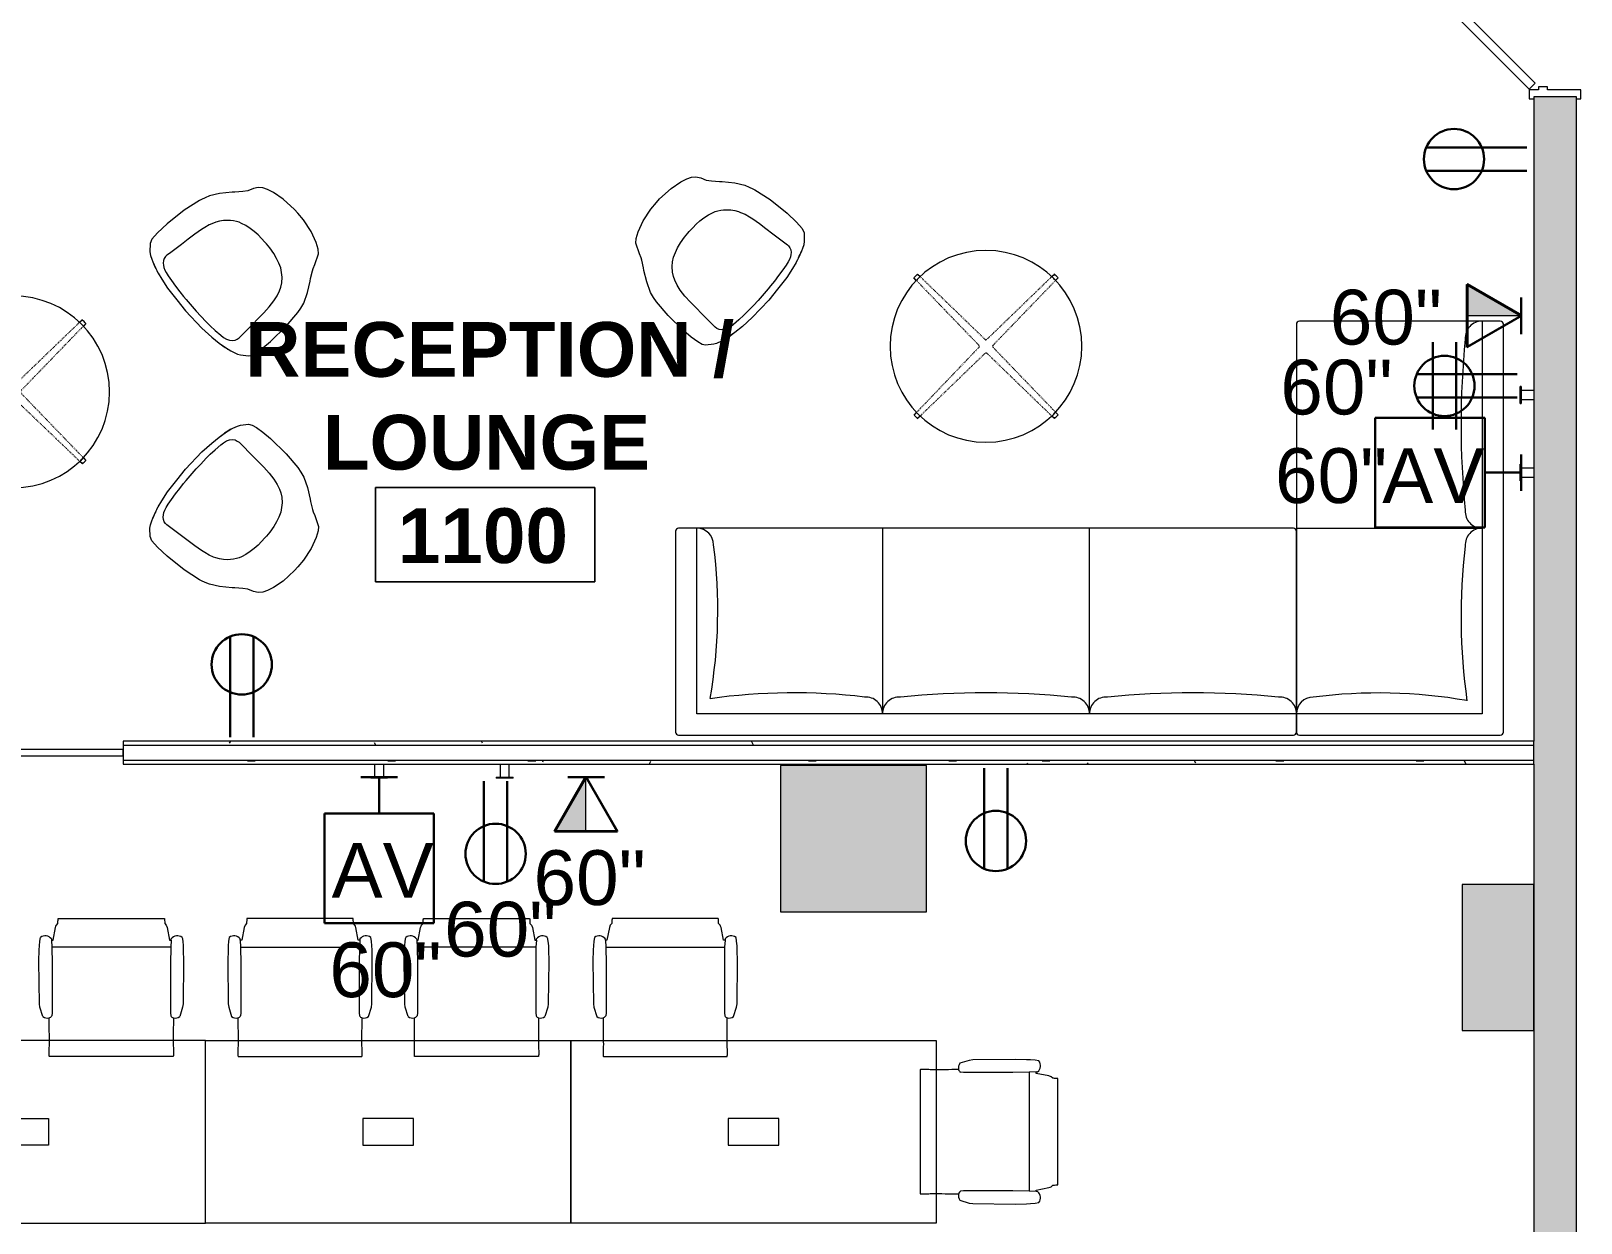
# Model space of a CAD drawing. Header units: inches. Extents: x 6664 to 8129, y 209 to 1287.
# Drawn here: x 7874.9 to 8129.5, y 676.7 to 872.5 of the extents above; entities that cross this region are included whole.
import ezdxf

# ---------------------------------------------------------------- set-up
doc = ezdxf.new("R2010")
doc.units = ezdxf.units.IN
doc.header["$MEASUREMENT"] = 0
doc.linetypes.add('Dash', pattern=[0.25, 0.125, -0.125])
for name, color, linetype, lineweight in [('A-ANNO-NOTE', 131, 'Continuous', 30), ('A-AREA-IDEN', 2, 'Continuous', 9), ('A-COLS', 52, 'Continuous', 13), ('A-DOOR', 31, 'Continuous', 13), ('A-GLAZ-CURT', 52, 'Continuous', 9), ('A-WALL', 113, 'Continuous', 13), ('A-WALL-PATT', 111, 'Continuous', 13), ('E-ELEC-FIXT', 91, 'Continuous', 9), ('I-FURN', 30, 'Continuous', 9), ('I-FURN-HDLN', 30, 'Dash', 9), ('I-FURN-PNLS', 30, 'Continuous', 9), ('I-WALL', 2, 'Continuous', 9), ('S-COLS', 52, 'Continuous', 13)]:
    doc.layers.add(name, color=color, linetype=linetype, lineweight=lineweight)
doc.styles.add('Swis721 Lt BT', font='swissl.ttf', dxfattribs={"height": 9})
doc.styles.add('Swis721 Lt BT_B', font='', dxfattribs={"height": 9})
doc.styles.get('Swis721 Lt BT_B').set_extended_font_data('Swis721 Lt BT', bold=True)
pattern_1 = [(0, (0, 0), (30.72, 7.68), [1.267, -21.773, 1.267, -21.773, -122.88]), (0, (0, 0), (30.72, 7.68), [-46.08, 1.267, -44.813, 1.267, -21.773, -53.76]), (0, (0, 0), (30.72, 7.68), [-115.2, 1.267, -14.093, 1.267, -37.133]), (120, (11.52, 3.84), (-22.011075, 22.7643004), [1.267, -21.773, 1.267, -21.773, -122.88]), (120, (11.52, 3.84), (-22.011075, 22.7643004), [-46.08, 1.267, -44.813, 1.267, -21.773, -53.76]), (120, (11.52, 3.84), (-22.011075, 22.7643004), [-115.2, 1.267, -14.093, 1.267, -37.133]), (240, (15.36, 19.2), (-8.708925, -30.4443004), [1.267, -21.773, 1.267, -21.773, -122.88]), (240, (15.36, 19.2), (-8.708925, -30.4443004), [-46.08, 1.267, -44.813, 1.267, -21.773, -53.76]), (240, (15.36, 19.2), (-8.708925, -30.4443004), [-115.2, 1.267, -14.093, 1.267, -37.133])]

# ---------------------------------------------------------------- blocks, each defined once
blk = doc.blocks.new('Door - Single - Solid Door - white paint-8376565-11th FLOOR POWER _ SIGNAL')
at = {"layer": 'A-DOOR'}
for p, q in [((-14.01, 4.34), (11.45, 29.79)), ((12.42, 28.82), (-13.03, 3.37)), ((11.45, 29.79), (12.42, 28.82)), ((-13.03, 3.37), (-14.01, 4.34))]:
    blk.add_line(p, q, dxfattribs=at)
at = {"layer": 'A-DOOR', "lineweight": 9}
for p, q in [((-15.63, 4.34), (-15.63, 3.59)), ((-14.13, 4.34), (-15.63, 4.34)), ((-14.13, 2.84), (-14.13, 4.34)), ((-13.63, 2.84), (-14.13, 2.84)), ((-13.63, 1.34), (-13.63, 2.84)), ((22.12, 2.84), (21.62, 2.84)), ((21.62, 2.84), (21.62, 1.34)), ((23.62, 4.34), (22.12, 4.34)), ((22.12, 4.34), (22.12, 2.84)), ((23.62, 3.59), (23.62, 4.34)), ((-14.13, -4.16), (-14.13, 1.34)), ((-14.13, 1.34), (-13.63, 1.34)), ((21.62, 1.34), (22.12, 1.34)), ((22.12, 1.34), (22.12, -4.16)), ((-15.63, -3.41), (-15.63, -4.16)), ((-15.63, -4.16), (-14.13, -4.16)), ((22.12, -4.16), (23.62, -4.16)), ((23.62, -4.16), (23.62, -3.41))]:
    blk.add_line(p, q, dxfattribs=at)
blk.add_arc((-14.01, 4.34), 36, 359.5, 45, dxfattribs=at)
blk = doc.blocks.new('Table-Coffee-Teknion-BBCTC_Cosmos_Round-R1 - 17 3_4_ High-8487825-11th FLOOR POWER _ SIGNAL')
at = {"layer": 'I-FURN'}
for p, q in [((-11.44, 10.83), (-11.85, 11.25)), ((-11.24, 11.86), (-10.81, 11.45)), ((10.82, 11.45), (11.24, 11.86)), ((11.81, 11.29), (11.41, 10.86)), ((-11.85, -11.25), (-11.44, -10.83)), ((-10.81, -11.45), (-11.24, -11.86)), ((11.24, -11.86), (10.81, -11.45)), ((11.44, -10.83), (11.85, -11.25))]:
    blk.add_line(p, q, dxfattribs=at)
for radius, start, end in [(15.75, 0, 180), (16.34, 133.4596, 136.4655), (15.75, 133.365, 136.5603), (15.75, 43.6027, 46.6406), (16.34, 43.6973, 46.5465), (15.75, 180, 360), (16.34, 223.5345, 226.5465), (15.75, 223.4397, 226.641), (15.75, 313.365, 316.5603), (16.34, 313.4596, 316.4655)]:
    blk.add_arc((0, 0), radius, start, end, dxfattribs=at)
at = {"layer": 'I-FURN-HDLN'}
for p, q in [((-11.85, 11.25), (-1.13, 0.13)), ((-0.14, 1.13), (-11.24, 11.86)), ((11.24, 11.86), (0.14, 1.14)), ((1.14, 0.14), (11.81, 11.29)), ((-1.13, -0.14), (-11.85, -11.25)), ((-11.24, -11.86), (-0.14, -1.13)), ((0.14, -1.13), (11.24, -11.86)), ((11.85, -11.25), (1.13, -0.14))]:
    blk.add_line(p, q, dxfattribs=at)
for centre, start, end in [((-1.29, 0), 318.5957, 40.7021), ((0, 1.29), 228.5804, 312.4265), ((1.29, 0), 136.2373, 221.3524), ((0, -1.29), 48.5957, 131.4043)]:
    blk.add_arc(centre, 0.206, start, end, dxfattribs=at)
blk = doc.blocks.new('HermanMiller_Collection_SaibaSideChair - Conference Chair-8487768-11th FLOOR POWER _ SIGNAL')
at = {"layer": 'I-FURN'}
for p, q in [((-0.58, 12.69), (3.02, 12.86)), ((3.02, 12.86), (5.15, 12.78)), ((5.15, 12.78), (6.54, 12.62)), ((-8.44, 9.7), (-6.72, 10.92)), ((-6.72, 10.92), (-5.26, 11.72)), ((-5.26, 11.72), (-4.53, 11.95)), ((-5.26, 11.72), (-4.53, 11.95)), ((-5.26, 11.72), (-4.53, 11.95)), ((-4.53, 11.95), (-3.9, 12.15)), ((-4.53, 11.95), (-3.9, 12.15)), ((-4.53, 11.95), (-3.9, 12.15)), ((-3.9, 12.15), (-3.52, 12.26)), ((-3.9, 12.15), (-3.52, 12.26)), ((-3.9, 12.15), (-3.52, 12.26)), ((-3.52, 12.26), (-0.58, 12.69)), ((-3.52, 12.26), (-0.58, 12.69)), ((-3.52, 12.26), (-0.58, 12.69)), ((6.54, 12.62), (7.24, 12.25)), ((7.24, 12.25), (8.17, 11.26)), ((8.17, 11.26), (8.47, 10.77)), ((8.47, 10.77), (8.73, 10.17)), ((-12.18, 7.44), (-11.47, 7.87)), ((-11.47, 7.87), (-10.56, 8.18)), ((-10.56, 8.18), (-9.84, 8.66)), ((-9.84, 8.66), (-8.78, 9.45)), ((-8.78, 9.45), (-8.44, 9.7)), ((-3.73, 7.51), (-3.19, 7.79)), ((-3.19, 7.79), (-2.82, 7.92)), ((-2.82, 7.92), (-2.05, 8.17)), ((-2.05, 8.17), (-1.23, 8.33)), ((-1.23, 8.33), (-0.63, 8.42)), ((-0.63, 8.42), (0.72, 8.58)), ((0.72, 8.58), (2.05, 8.68)), ((2.05, 8.68), (3.47, 8.78)), ((3.47, 8.78), (5.92, 8.96)), ((5.92, 8.96), (6.45, 9)), ((6.45, 9), (6.73, 8.98)), ((6.73, 8.98), (7.09, 8.9)), ((7.09, 8.9), (7.43, 8.73)), ((7.43, 8.73), (7.76, 8.46)), ((7.76, 8.46), (7.96, 8.15)), ((7.96, 8.15), (8.14, 7.83)), ((8.14, 7.83), (8.3, 7.41)), ((8.73, 10.17), (8.9, 9.74)), ((8.9, 9.74), (9.25, 8.58)), ((9.25, 8.58), (9.46, 7.72)), ((9.36, 8.15), (9.46, 7.72)), ((9.36, 8.15), (9.46, 7.72)), ((9.46, 7.72), (9.66, 6.6)), ((9.46, 7.72), (9.66, 6.6)), ((9.46, 7.72), (9.66, 6.6)), ((-13.99, 3.35), (-13.52, 5.18)), ((-13.52, 5.18), (-13.1, 6.23)), ((-13.1, 6.23), (-12.69, 6.93)), ((-12.69, 6.93), (-12.18, 7.44)), ((-6.24, 4.84), (-6.06, 5.24)), ((-6.06, 5.24), (-5.8, 5.65)), ((-5.8, 5.65), (-5.51, 6.04)), ((-5.51, 6.04), (-5.2, 6.4)), ((-5.2, 6.4), (-4.81, 6.76)), ((-4.81, 6.76), (-4.3, 7.17)), ((-4.3, 7.17), (-3.73, 7.51)), ((8.3, 7.41), (8.4, 6.96)), ((8.4, 6.96), (8.51, 6.33)), ((8.51, 6.33), (8.62, 5.37)), ((8.62, 5.37), (8.73, 4.23)), ((9.66, 6.6), (9.69, 6.39)), ((9.66, 6.6), (9.92, 4.88)), ((9.66, 6.6), (9.92, 4.88)), ((-14.29, 0.8), (-13.99, 3.35)), ((-14.29, 0.8), (-13.99, 3.35)), ((-6.91, 2.45), (-6.76, 3.28)), ((-6.76, 3.28), (-6.53, 4.11)), ((-6.53, 4.11), (-6.24, 4.84)), ((8.73, 4.23), (8.8, 3.11)), ((8.8, 3.11), (8.85, 2.1)), ((9.92, 4.88), (10.04, 2.44)), ((-14.28, 0), (-14.29, 0.8)), ((-14.28, 0), (-14.29, 0.8)), ((-14.25, -1.45), (-14.28, 0)), ((-14.25, -1.45), (-14.28, 0)), ((-7.08, -0.01), (-7.07, 0.82)), ((-7.07, 0.82), (-7.02, 1.63)), ((-7.02, 1.63), (-6.91, 2.45)), ((8.85, 2.1), (8.87, 1.46)), ((8.87, 1.46), (8.89, -1.06)), ((10.16, 0.13), (10, -3.79)), ((10.04, 2.44), (10.16, 0.13)), ((-13.93, -3.7), (-14.25, -1.45)), ((-7.08, -0.39), (-7.08, -0.01)), ((-7.05, -1.24), (-7.08, -0.39)), ((-6.93, -2.38), (-7.05, -1.24)), ((-6.77, -3.27), (-6.93, -2.38)), ((8.85, -2.16), (8.78, -3.48)), ((8.89, -1.06), (8.85, -2.16)), ((-13.37, -5.6), (-13.93, -3.7)), ((-6.54, -4.1), (-6.77, -3.27)), ((-6.24, -4.89), (-6.54, -4.1)), ((-5.85, -5.56), (-6.24, -4.89)), ((8.72, -4.4), (8.61, -5.51)), ((8.78, -3.48), (8.72, -4.4)), ((10, -3.79), (9.76, -5.96)), ((-12.87, -6.64), (-13.37, -5.6)), ((-12.44, -7.24), (-12.87, -6.64)), ((-10.82, -8.16), (-12.44, -7.24)), ((-5.39, -6.19), (-5.85, -5.56)), ((-4.76, -6.85), (-5.39, -6.19)), ((-4.14, -7.29), (-4.76, -6.85)), ((-3.59, -7.59), (-4.14, -7.29)), ((-2.79, -7.94), (-3.59, -7.59)), ((8.35, -7.27), (8.16, -7.81)), ((8.45, -6.68), (8.35, -7.27)), ((8.61, -5.51), (8.45, -6.68)), ((9.49, -7.51), (9.22, -8.68)), ((9.49, -7.51), (9.22, -8.68)), ((9.49, -7.51), (9.24, -8.56)), ((9.76, -5.96), (9.49, -7.51)), ((9.76, -5.96), (9.49, -7.51)), ((9.76, -5.96), (9.49, -7.51)), ((-10.18, -8.45), (-10.82, -8.16)), ((-9.85, -8.67), (-10.18, -8.45)), ((-8.78, -9.46), (-9.85, -8.67)), ((-8.47, -9.72), (-8.78, -9.46)), ((-6.85, -10.84), (-8.47, -9.72)), ((-1.82, -8.24), (-2.79, -7.94)), ((-0.61, -8.46), (-1.82, -8.24)), ((0.72, -8.59), (-0.61, -8.46)), ((2.04, -8.68), (0.72, -8.59)), ((3.38, -8.79), (2.04, -8.68)), ((6.15, -8.99), (3.38, -8.79)), ((6.48, -9.01), (6.15, -8.99)), ((6.83, -8.96), (6.48, -9.01)), ((7.22, -8.86), (6.83, -8.96)), ((7.53, -8.65), (7.22, -8.86)), ((7.92, -8.25), (7.53, -8.65)), ((8.16, -7.81), (7.92, -8.25)), ((8.79, -10.06), (8.42, -10.85)), ((8.9, -9.75), (8.79, -10.06)), ((9.24, -8.56), (8.9, -9.75)), ((-5.27, -11.72), (-6.85, -10.84)), ((-4.36, -12.02), (-5.27, -11.72)), ((-4.36, -12.02), (-5.27, -11.72)), ((-4.36, -12.02), (-5.27, -11.72)), ((-3.51, -12.26), (-4.36, -12.02)), ((-3.51, -12.26), (-4.36, -12.02)), ((-3.51, -12.26), (-4.36, -12.02)), ((-0.58, -12.69), (-3.51, -12.26)), ((-0.58, -12.69), (-3.51, -12.26)), ((-0.58, -12.69), (-3.51, -12.26)), ((3.01, -12.86), (-0.58, -12.69)), ((5.95, -12.71), (4.61, -12.82)), ((6.75, -12.54), (5.95, -12.71)), ((7.25, -12.26), (6.75, -12.54)), ((8.17, -11.26), (7.25, -12.26)), ((8.42, -10.85), (8.17, -11.26)), ((4.61, -12.82), (3.01, -12.86))]:
    blk.add_line(p, q, dxfattribs=at)
for centre, radius, start, end in [((-0.69, 6.21), 10.22, 13.3669, 20.2092), ((1.18, -6.82), 8.25, 339.2587, 347.8187)]:
    blk.add_arc(centre, radius, start, end, dxfattribs=at)
blk = doc.blocks.new('HermanMiller_Collection_SaibaSideChair - Conference Chair-8487787-11th FLOOR POWER _ SIGNAL')
at = {"layer": 'I-FURN'}
for p, q in [((3.01, 12.86), (-0.58, 12.69)), ((4.61, 12.82), (3.01, 12.86)), ((5.95, 12.71), (4.61, 12.82)), ((-6.85, 10.84), (-8.47, 9.72)), ((-5.27, 11.72), (-6.85, 10.84)), ((-4.36, 12.02), (-5.27, 11.72)), ((-4.36, 12.02), (-5.27, 11.72)), ((-4.36, 12.02), (-5.27, 11.72)), ((-3.51, 12.26), (-4.36, 12.02)), ((-3.51, 12.26), (-4.36, 12.02)), ((-3.51, 12.26), (-4.36, 12.02)), ((-0.58, 12.69), (-3.51, 12.26)), ((-0.58, 12.69), (-3.51, 12.26)), ((-0.58, 12.69), (-3.51, 12.26)), ((6.75, 12.54), (5.95, 12.71)), ((7.25, 12.26), (6.75, 12.54)), ((8.17, 11.26), (7.25, 12.26)), ((8.42, 10.85), (8.17, 11.26)), ((8.79, 10.06), (8.42, 10.85)), ((-10.82, 8.16), (-12.44, 7.24)), ((-10.18, 8.45), (-10.82, 8.16)), ((-9.85, 8.67), (-10.18, 8.45)), ((-8.78, 9.46), (-9.85, 8.67)), ((-8.47, 9.72), (-8.78, 9.46)), ((-2.79, 7.94), (-3.59, 7.59)), ((-1.82, 8.24), (-2.79, 7.94)), ((-0.61, 8.46), (-1.82, 8.24)), ((0.72, 8.59), (-0.61, 8.46)), ((2.04, 8.68), (0.72, 8.59)), ((3.38, 8.79), (2.04, 8.68)), ((6.15, 8.99), (3.38, 8.79)), ((6.48, 9.01), (6.15, 8.99)), ((6.83, 8.96), (6.48, 9.01)), ((7.22, 8.86), (6.83, 8.96)), ((7.53, 8.65), (7.22, 8.86)), ((7.92, 8.25), (7.53, 8.65)), ((8.16, 7.81), (7.92, 8.25)), ((8.35, 7.27), (8.16, 7.81)), ((8.9, 9.75), (8.79, 10.06)), ((9.24, 8.56), (8.9, 9.75)), ((9.49, 7.51), (9.22, 8.68)), ((9.49, 7.51), (9.22, 8.68)), ((9.49, 7.51), (9.24, 8.56)), ((-13.37, 5.6), (-13.93, 3.7)), ((-12.87, 6.64), (-13.37, 5.6)), ((-12.44, 7.24), (-12.87, 6.64)), ((-5.85, 5.56), (-6.24, 4.89)), ((-5.39, 6.19), (-5.85, 5.56)), ((-4.76, 6.85), (-5.39, 6.19)), ((-4.14, 7.29), (-4.76, 6.85)), ((-3.59, 7.59), (-4.14, 7.29)), ((8.45, 6.68), (8.35, 7.27)), ((8.61, 5.51), (8.45, 6.68)), ((8.72, 4.4), (8.61, 5.51)), ((9.76, 5.96), (9.49, 7.51)), ((9.76, 5.96), (9.49, 7.51)), ((9.76, 5.96), (9.49, 7.51)), ((10, 3.79), (9.76, 5.96)), ((-13.93, 3.7), (-14.25, 1.45)), ((-6.77, 3.27), (-6.93, 2.38)), ((-6.54, 4.1), (-6.77, 3.27)), ((-6.24, 4.89), (-6.54, 4.1)), ((8.78, 3.48), (8.72, 4.4)), ((8.85, 2.16), (8.78, 3.48)), ((10.16, -0.13), (10, 3.79)), ((-14.25, 1.45), (-14.28, 0)), ((-14.25, 1.45), (-14.28, 0)), ((-7.05, 1.24), (-7.08, 0.39)), ((-7.08, 0.39), (-7.08, 0.01)), ((-7.08, 0.01), (-7.07, -0.82)), ((-6.93, 2.38), (-7.05, 1.24)), ((8.89, 1.06), (8.85, 2.16)), ((8.87, -1.46), (8.89, 1.06)), ((-14.28, 0), (-14.29, -0.8)), ((-14.28, 0), (-14.29, -0.8)), ((-14.29, -0.8), (-13.99, -3.35)), ((-14.29, -0.8), (-13.99, -3.35)), ((-7.07, -0.82), (-7.02, -1.63)), ((-7.02, -1.63), (-6.91, -2.45)), ((-6.91, -2.45), (-6.76, -3.28)), ((8.8, -3.11), (8.85, -2.1)), ((8.85, -2.1), (8.87, -1.46)), ((9.92, -4.88), (10.04, -2.44)), ((10.04, -2.44), (10.16, -0.13)), ((-13.99, -3.35), (-13.52, -5.18)), ((-6.76, -3.28), (-6.53, -4.11)), ((-6.53, -4.11), (-6.24, -4.84)), ((-6.24, -4.84), (-6.06, -5.24)), ((8.62, -5.37), (8.73, -4.23)), ((8.73, -4.23), (8.8, -3.11)), ((9.66, -6.6), (9.92, -4.88)), ((9.66, -6.6), (9.92, -4.88)), ((-13.52, -5.18), (-13.1, -6.23)), ((-13.1, -6.23), (-12.69, -6.93)), ((-12.69, -6.93), (-12.18, -7.44)), ((-12.18, -7.44), (-11.47, -7.87)), ((-6.06, -5.24), (-5.8, -5.65)), ((-5.8, -5.65), (-5.51, -6.04)), ((-5.51, -6.04), (-5.2, -6.4)), ((-5.2, -6.4), (-4.81, -6.76)), ((-4.81, -6.76), (-4.3, -7.17)), ((-4.3, -7.17), (-3.73, -7.51)), ((-3.73, -7.51), (-3.19, -7.79)), ((8.14, -7.83), (8.3, -7.41)), ((8.3, -7.41), (8.4, -6.96)), ((8.4, -6.96), (8.51, -6.33)), ((8.51, -6.33), (8.62, -5.37)), ((9.46, -7.72), (9.66, -6.6)), ((9.46, -7.72), (9.66, -6.6)), ((9.46, -7.72), (9.66, -6.6)), ((9.66, -6.6), (9.69, -6.39)), ((-11.47, -7.87), (-10.56, -8.18)), ((-10.56, -8.18), (-9.84, -8.66)), ((-9.84, -8.66), (-8.78, -9.45)), ((-8.78, -9.45), (-8.44, -9.7)), ((-8.44, -9.7), (-6.72, -10.92)), ((-3.19, -7.79), (-2.82, -7.92)), ((-2.82, -7.92), (-2.05, -8.17)), ((-2.05, -8.17), (-1.23, -8.33)), ((-1.23, -8.33), (-0.63, -8.42)), ((-0.63, -8.42), (0.72, -8.58)), ((0.72, -8.58), (2.05, -8.68)), ((2.05, -8.68), (3.47, -8.78)), ((3.47, -8.78), (5.92, -8.96)), ((5.92, -8.96), (6.45, -9)), ((6.45, -9), (6.73, -8.98)), ((6.73, -8.98), (7.09, -8.9)), ((7.09, -8.9), (7.43, -8.73)), ((7.43, -8.73), (7.76, -8.46)), ((7.76, -8.46), (7.96, -8.15)), ((7.96, -8.15), (8.14, -7.83)), ((8.47, -10.77), (8.73, -10.17)), ((8.73, -10.17), (8.9, -9.74)), ((8.9, -9.74), (9.25, -8.58)), ((9.25, -8.58), (9.46, -7.72)), ((9.36, -8.15), (9.46, -7.72)), ((9.36, -8.15), (9.46, -7.72)), ((-6.72, -10.92), (-5.26, -11.72)), ((-5.26, -11.72), (-4.53, -11.95)), ((-5.26, -11.72), (-4.53, -11.95)), ((-5.26, -11.72), (-4.53, -11.95)), ((-4.53, -11.95), (-3.9, -12.15)), ((-4.53, -11.95), (-3.9, -12.15)), ((-4.53, -11.95), (-3.9, -12.15)), ((-3.9, -12.15), (-3.52, -12.26)), ((-3.9, -12.15), (-3.52, -12.26)), ((-3.9, -12.15), (-3.52, -12.26)), ((-3.52, -12.26), (-0.58, -12.69)), ((-3.52, -12.26), (-0.58, -12.69)), ((-3.52, -12.26), (-0.58, -12.69)), ((-0.58, -12.69), (3.02, -12.86)), ((5.15, -12.78), (6.54, -12.62)), ((6.54, -12.62), (7.24, -12.25)), ((7.24, -12.25), (8.17, -11.26)), ((8.17, -11.26), (8.47, -10.77)), ((3.02, -12.86), (5.15, -12.78))]:
    blk.add_line(p, q, dxfattribs=at)
for centre, radius, start, end in [((1.18, 6.82), 8.25, 12.1813, 20.7413), ((-0.69, -6.21), 10.22, 339.7908, 346.6331)]:
    blk.add_arc(centre, radius, start, end, dxfattribs=at)
blk = doc.blocks.new('Seating-Sectional_Left_Armless_Two_Seater-Teknion-STLAE_Infinito-R2014 - Sectional Left Armless Two Seater-8355457-11th FLOOR POWER _ SIGNAL')
at = {"layer": 'I-FURN'}
for p, q in [((16.99, 16.5), (16.99, -16.5)), ((84.49, 17), (17.49, 17)), ((84.99, -16.5), (84.99, 16.5)), ((16.99, 13.5), (81.49, 13.5)), ((50.99, -17), (50.99, 13.5)), ((81.49, 13.5), (81.49, -17)), ((17.49, -17), (84.49, -17))]:
    blk.add_line(p, q, dxfattribs=at)
for centre, radius, start, end in [((17.49, 16.5), 0.5, 90, 180), ((84.49, 16.5), 0.5, 0, 90), ((19.72, 13.47), 2.73, 179.3954, 274.4296), ((48.27, 13.47), 2.73, 265.5704, 0.6046), ((53.72, 13.47), 2.73, 179.3954, 274.4296), ((33.99, 149.87), 139.83, 264.2291, 275.7709), ((65.59, 106.88), 96.84, 263.0873, 278.1558), ((162.53, -3.46), 84.47, 170.1427, 187.3368), ((81.49, -14.25), 2.75, 180, 270), ((17.49, -16.5), 0.5, 180, 270), ((84.49, -16.5), 0.5, 270, 360)]:
    blk.add_arc(centre, radius, start, end, dxfattribs=at)
blk = doc.blocks.new('Seating-Sectional_Left_Armless_Three_Seater-Teknion-STLAE_Infinito-R2014 - Sectional Left Armless Three Seater-8355491-11th FLOOR POWER _ SIGNAL')
at = {"layer": 'I-FURN'}
for p, q in [((-17.01, 16.5), (-17.01, -16.5)), ((84.49, 17), (-16.51, 17)), ((84.99, -16.5), (84.99, 16.5)), ((-17.01, 13.5), (81.49, 13.5)), ((16.99, 13.5), (16.99, -17)), ((50.99, -17), (50.99, 13.5)), ((81.49, 13.5), (81.49, -17)), ((-16.51, -17), (84.49, -17))]:
    blk.add_line(p, q, dxfattribs=at)
for centre, radius, start, end in [((-16.51, 16.5), 0.5, 90, 180), ((84.49, 16.5), 0.5, 360, 90), ((-14.28, 13.47), 2.73, 179.3954, 274.4296), ((14.27, 13.47), 2.73, 265.5704, 0.6046), ((19.72, 13.47), 2.73, 179.3954, 274.4296), ((48.27, 13.47), 2.73, 265.5704, 0.6046), ((53.72, 13.47), 2.73, 179.3954, 274.4296), ((0, 149.87), 139.83, 264.2291, 275.7709), ((33.99, 149.87), 139.83, 264.2291, 275.7709), ((65.59, 106.88), 96.84, 263.0873, 278.1558), ((162.53, -3.46), 84.47, 170.1427, 187.3368), ((81.49, -14.25), 2.75, 180, 270), ((-16.51, -16.5), 0.5, 180, 270), ((84.49, -16.5), 0.5, 270, 360)]:
    blk.add_arc(centre, radius, start, end, dxfattribs=at)
blk = doc.blocks.new('Conference Table 30 x 60 - 30_ x 66_-V29-11th FLOOR POWER _ SIGNAL')
at = {"layer": 'I-FURN-PNLS'}
for p, q in [((-24.67, 15), (-30, 15)), ((-30, 15), (-30, 10.17)), ((-4.33, 15), (-24.67, 15)), ((4.33, 15), (-4.33, 15)), ((24.67, 15), (4.33, 15)), ((30, 15), (24.67, 15)), ((30, -15), (30, 15)), ((-30, 10.17), (-30, -10.17)), ((-4.16, -2.19), (-4.16, 2.19)), ((-4.16, 2.19), (4.16, 2.19)), ((4.16, 2.19), (4.16, -2.19)), ((4.16, -2.19), (-4.16, -2.19)), ((-30, -10.17), (-30, -15)), ((-30, -15), (30, -15))]:
    blk.add_line(p, q, dxfattribs=at)
blk = doc.blocks.new('conf chair - Casters Manual Hgt Adj-8358287-11th FLOOR POWER _ SIGNAL')
at = {"layer": 'I-FURN'}
for p, q in [((-6.49, 11.73), (-7.1, 11.63)), ((-5.72, 11.8), (-6.49, 11.73)), ((-5.07, 11.83), (-5.72, 11.8)), ((-3.21, 11.88), (-5.07, 11.83)), ((3.79, 11.79), (-3.21, 11.88)), ((4.38, 11.72), (3.79, 11.79)), ((5.89, 11.24), (4.38, 11.72)), ((-10.2, 8.71), (-10.2, -8.71)), ((-9.1, 9.03), (-9.36, 8.77)), ((-8.96, 9.1), (-9.1, 9.03)), ((-8.72, 9.18), (-8.96, 9.1)), ((-6.65, 9.58), (-8.72, 9.18)), ((-6.88, 9.85), (-6.65, 9.83)), ((-6.65, 9.83), (-6.65, 9.58)), ((-6.65, 9.83), (-5.49, 9.76)), ((-5.49, 9.76), (-2.81, 9.72)), ((-5.49, -9.76), (-5.49, 9.76)), ((-2.81, 9.72), (5.28, 9.72)), ((5.28, 9.72), (5.78, 9.77)), ((12.44, -10.17), (12.44, 10.17)), ((-9.36, -8.77), (-9.1, -9.03)), ((-9.1, -9.03), (-8.72, -9.18)), ((-8.72, -9.18), (-6.65, -9.58)), ((-6.65, -9.83), (-6.88, -9.85)), ((-6.65, -9.58), (-6.65, -9.83)), ((-6.65, -9.83), (-5.49, -9.76)), ((-5.49, -9.76), (-2.81, -9.72)), ((-2.81, -9.72), (5.28, -9.72)), ((5.28, -9.72), (5.78, -9.77)), ((-7.1, -11.63), (-6.49, -11.73)), ((-6.49, -11.73), (-5.72, -11.8)), ((-5.72, -11.8), (-5.07, -11.83)), ((-5.07, -11.83), (-3.21, -11.88)), ((-3.21, -11.88), (3.79, -11.79)), ((3.79, -11.79), (4.38, -11.72)), ((4.38, -11.72), (5.89, -11.24))]:
    blk.add_line(p, q, dxfattribs=at)
for centre, radius, start, end in [((-6.03, 10.85), 1.32, 144.065, 229.935), ((5.36, 10.43), 0.781, 302.3218, 343.1534), ((5.03, 10.51), 1.12, 343.9109, 40.257), ((-6.03, -10.85), 1.32, 130.065, 215.935), ((5.36, -10.43), 0.781, 16.8466, 57.6782), ((5.03, -10.51), 1.12, 319.743, 16.0891)]:
    blk.add_arc(centre, radius, start, end, dxfattribs=at)
for points in [[(10.52, 10.17), (9.78, 10.17), (8.3, 10.18), (6.84, 10.2), (6.11, 10.2)], [(11.49, 10.21), (11.33, 10.21), (11, 10.19), (10.68, 10.17), (10.52, 10.17)], [(6.11, -10.2), (6.84, -10.2), (8.3, -10.18), (9.78, -10.17), (10.52, -10.17)], [(10.52, -10.17), (10.68, -10.17), (11, -10.19), (11.33, -10.21), (11.49, -10.21)]]:
    blk.add_open_spline(points, degree=3, dxfattribs=at)
for points, knots in [([(12.44, 10.17), (12.44, 10.17), (12.43, 10.18), (12.4, 10.19), (12.34, 10.19), (12.27, 10.2), (12.19, 10.21), (12.05, 10.21), (11.82, 10.22), (11.61, 10.22), (11.49, 10.21)], [0, 0, 0, 0, 0.090909, 0.181818, 0.272727, 0.363636, 0.454545, 0.545455, 0.727273, 1, 1, 1, 1]), ([(-9.36, 8.77), (-9.55, 8.77), (-9.82, 8.76), (-10.04, 8.74), (-10.13, 8.73), (-10.18, 8.72), (-10.2, 8.72), (-10.2, 8.71)], [0, 0, 0, 0, 0.444444, 0.666667, 0.777778, 0.888889, 1, 1, 1, 1]), ([(-10.2, -8.71), (-10.2, -8.72), (-10.18, -8.72), (-10.13, -8.73), (-10.07, -8.74), (-9.98, -8.75), (-9.88, -8.76), (-9.73, -8.76), (-9.55, -8.77), (-9.41, -8.77), (-9.36, -8.77)], [0, 0, 0, 0, 0.111111, 0.222222, 0.333333, 0.444444, 0.555556, 0.666667, 0.888889, 1, 1, 1, 1]), ([(11.49, -10.21), (11.57, -10.22), (11.74, -10.22), (12.06, -10.21), (12.36, -10.2), (12.43, -10.18), (12.44, -10.17)], [0, 0, 0, 0, 0.181818, 0.363636, 0.727273, 1, 1, 1, 1])]:
    blk.add_open_spline(points, degree=3, knots=knots, dxfattribs=at)
blk = doc.blocks.new('conf chair - Casters Manual Hgt Adj-8358359-11th FLOOR POWER _ SIGNAL')
at = {"layer": 'I-FURN'}
for p, q in [((-7.1, 11.63), (-6.49, 11.73)), ((-6.49, 11.73), (-5.72, 11.8)), ((-5.72, 11.8), (-5.07, 11.83)), ((-5.07, 11.83), (-3.21, 11.88)), ((-3.21, 11.88), (3.79, 11.79)), ((3.79, 11.79), (4.38, 11.72)), ((4.38, 11.72), (5.89, 11.24)), ((-10.2, -8.71), (-10.2, 8.71)), ((-9.36, 8.77), (-9.1, 9.03)), ((-9.1, 9.03), (-8.72, 9.18)), ((-8.72, 9.18), (-6.65, 9.58)), ((-6.65, 9.83), (-6.88, 9.85)), ((-6.65, 9.58), (-6.65, 9.83)), ((-6.65, 9.83), (-5.49, 9.76)), ((-5.49, 9.76), (-2.81, 9.72)), ((-5.49, 9.76), (-5.49, -9.76)), ((-2.81, 9.72), (5.28, 9.72)), ((5.28, 9.72), (5.78, 9.77)), ((12.44, 10.17), (12.44, -10.17)), ((-9.1, -9.03), (-9.36, -8.77)), ((-8.96, -9.1), (-9.1, -9.03)), ((-8.72, -9.18), (-8.96, -9.1)), ((-6.65, -9.58), (-8.72, -9.18)), ((-6.88, -9.85), (-6.65, -9.83)), ((-6.65, -9.83), (-6.65, -9.58)), ((-6.65, -9.83), (-5.49, -9.76)), ((-5.49, -9.76), (-2.81, -9.72)), ((-2.81, -9.72), (5.28, -9.72)), ((5.28, -9.72), (5.78, -9.77)), ((-6.49, -11.73), (-7.1, -11.63)), ((-5.72, -11.8), (-6.49, -11.73)), ((-5.07, -11.83), (-5.72, -11.8)), ((-3.21, -11.88), (-5.07, -11.83)), ((3.79, -11.79), (-3.21, -11.88)), ((4.38, -11.72), (3.79, -11.79)), ((5.89, -11.24), (4.38, -11.72))]:
    blk.add_line(p, q, dxfattribs=at)
for centre, radius, start, end in [((-6.03, 10.85), 1.32, 144.065, 229.935), ((5.36, 10.43), 0.781, 302.3218, 343.1534), ((5.03, 10.51), 1.12, 343.9109, 40.257), ((-6.03, -10.85), 1.32, 130.065, 215.935), ((5.36, -10.43), 0.781, 16.8466, 57.6782), ((5.03, -10.51), 1.12, 319.743, 16.0891)]:
    blk.add_arc(centre, radius, start, end, dxfattribs=at)
for points in [[(6.11, 10.2), (6.84, 10.2), (8.3, 10.18), (9.78, 10.17), (10.52, 10.17)], [(10.52, 10.17), (10.68, 10.17), (11, 10.19), (11.33, 10.21), (11.49, 10.21)], [(10.52, -10.17), (9.78, -10.17), (8.3, -10.18), (6.84, -10.2), (6.11, -10.2)], [(11.49, -10.21), (11.33, -10.21), (11, -10.19), (10.68, -10.17), (10.52, -10.17)]]:
    blk.add_open_spline(points, degree=3, dxfattribs=at)
for points, knots in [([(11.49, 10.21), (11.61, 10.22), (11.82, 10.22), (12.05, 10.21), (12.19, 10.21), (12.27, 10.2), (12.34, 10.19), (12.4, 10.19), (12.43, 10.18), (12.44, 10.17), (12.44, 10.17)], [-1, -1, -1, -1, -0.727273, -0.545455, -0.454545, -0.363636, -0.272727, -0.181818, -0.090909, 0, 0, 0, 0]), ([(-10.2, 8.71), (-10.2, 8.72), (-10.18, 8.72), (-10.13, 8.73), (-10.04, 8.74), (-9.82, 8.76), (-9.55, 8.77), (-9.36, 8.77)], [-1, -1, -1, -1, -0.888889, -0.777778, -0.666667, -0.444444, 0, 0, 0, 0]), ([(-9.36, -8.77), (-9.41, -8.77), (-9.55, -8.77), (-9.73, -8.76), (-9.88, -8.76), (-9.98, -8.75), (-10.07, -8.74), (-10.13, -8.73), (-10.18, -8.72), (-10.2, -8.72), (-10.2, -8.71)], [-1, -1, -1, -1, -0.888889, -0.666667, -0.555556, -0.444444, -0.333333, -0.222222, -0.111111, 0, 0, 0, 0]), ([(12.44, -10.17), (12.43, -10.18), (12.36, -10.2), (12.06, -10.21), (11.74, -10.22), (11.57, -10.22), (11.49, -10.21)], [-1, -1, -1, -1, -0.727273, -0.363636, -0.181818, 0, 0, 0, 0])]:
    blk.add_open_spline(points, degree=3, knots=knots, dxfattribs=at)
blk = doc.blocks.new('Conference Table 30 x 60 - 30_ x 66_-V30-11th FLOOR POWER _ SIGNAL')
at = {"layer": 'I-FURN-PNLS'}
for p, q in [((-30, 15), (30, 15)), ((-30, 10.17), (-30, 15)), ((30, 15), (30, -15)), ((-30, -10.17), (-30, 10.17)), ((4.16, 2.19), (-4.16, 2.19)), ((-4.16, 2.19), (-4.16, -2.19)), ((4.16, -2.19), (4.16, 2.19)), ((-4.16, -2.19), (4.16, -2.19)), ((-30, -15), (-30, -10.17)), ((4.33, -15), (-30, -15)), ((24.67, -15), (4.33, -15)), ((30, -15), (24.67, -15))]:
    blk.add_line(p, q, dxfattribs=at)
blk = doc.blocks.new('Conference Table 30 x 60 - 30_ x 66_-V27-11th FLOOR POWER _ SIGNAL')
at = {"layer": 'I-FURN-PNLS'}
for p, q in [((-30, 15), (30, 15)), ((-30, -15), (-30, 15)), ((30, 15), (30, -15)), ((4.16, 2.19), (-4.16, 2.19)), ((-4.16, 2.19), (-4.16, -2.19)), ((4.16, -2.19), (4.16, 2.19)), ((-4.16, -2.19), (4.16, -2.19)), ((-24.67, -15), (-30, -15)), ((-4.33, -15), (-24.67, -15)), ((4.33, -15), (-4.33, -15)), ((24.67, -15), (4.33, -15)), ((30, -15), (24.67, -15))]:
    blk.add_line(p, q, dxfattribs=at)
blk = doc.blocks.new('Concrete-Rectangular-Column - 24 x 24-7727722-11th FLOOR POWER _ SIGNAL')
at = {"layer": 'S-COLS', "lineweight": 9}
blk.add_hatch(color=7, dxfattribs=at).paths.add_polyline_path([(12, -12), (12, 12), (-12, 12), (-12, -12)], flags=0)
at = {"layer": 'S-COLS', "color": 8, "lineweight": 20}
for p, q in [((12, 12), (-12, 12)), ((-12, 12), (-12, -12)), ((12, -12), (12, 12)), ((-12, -12), (12, -12))]:
    blk.add_line(p, q, dxfattribs=at)
blk = doc.blocks.new('PS - Junction Box _Wall Base_1 - AV Box 2-V125-11th FLOOR POWER _ SIGNAL')
at = {"layer": 'E-ELEC-FIXT'}
for p, q in [((8119.49, 798.61), (8119.49, 801.36)), ((8119.68, 801.36), (8119.49, 801.36)), ((8119.68, 801.36), (8119.68, 798.61)), ((8121.74, 800.73), (8119.68, 800.73)), ((8119.49, 798.61), (8119.68, 798.61)), ((8119.68, 799.23), (8121.74, 799.23))]:
    blk.add_line(p, q, dxfattribs=at)
blk = doc.blocks.new('PS - Power Device _Wall Base_ - Quadruplex-V126-11th FLOOR POWER _ SIGNAL')
at = {"layer": 'E-ELEC-FIXT'}
for p, q in [((8119.49, 811.36), (8119.49, 814.11)), ((8119.68, 814.11), (8119.49, 814.11)), ((8119.68, 814.11), (8119.68, 811.36)), ((8121.74, 813.48), (8119.68, 813.48)), ((8119.49, 811.36), (8119.68, 811.36)), ((8119.68, 811.98), (8121.74, 811.98))]:
    blk.add_line(p, q, dxfattribs=at)
blk = doc.blocks.new('PS - Junction Box _Wall Base_1 - AV Box 2-V130-11th FLOOR POWER _ SIGNAL')
at = {"layer": 'E-ELEC-FIXT'}
for p, q in [((7931.3, 752.11), (7931.3, 749.98)), ((7932.8, 749.98), (7932.8, 752.11)), ((7930.67, 749.98), (7933.42, 749.98)), ((7930.67, 749.98), (7930.67, 749.8)), ((7933.42, 749.8), (7930.67, 749.8)), ((7933.42, 749.8), (7933.42, 749.98))]:
    blk.add_line(p, q, dxfattribs=at)
blk = doc.blocks.new('PS - Power Device _Wall Base_ - Duplex-8386664-11th FLOOR POWER _ SIGNAL')
at = {"layer": 'E-ELEC-FIXT'}
for p, q in [((6786.01, 899.13), (6788.76, 899.13)), ((6786.01, 899.13), (6786.01, 898.95)), ((6788.76, 898.95), (6786.01, 898.95)), ((6786.63, 898.95), (6786.63, 896.82)), ((6788.13, 896.82), (6788.13, 898.95)), ((6788.76, 898.95), (6788.76, 899.13))]:
    blk.add_line(p, q, dxfattribs=at)
blk = doc.blocks.new('System Panel - Glazed-8509490-11th FLOOR POWER _ SIGNAL')
at = {"layer": 'A-GLAZ-CURT', "lineweight": 13}
for p, q in [((20.125, 0.5), (-20.125, 0.5)), ((-20.125, 0.5), (-20.125, -0.5)), ((20.125, -0.5), (20.125, 0.5)), ((-20.125, -0.5), (20.125, -0.5))]:
    blk.add_line(p, q, dxfattribs=at)
blk = doc.blocks.new('Room Tag - Room Name and Number-3379422-11th FLOOR POWER _ SIGNAL')
at = {"layer": 'A-AREA-IDEN'}
for p, q in [((-0.1881, -0.1636), (-0.1881, -0.0018)), ((-0.1881, -0.0018), (0.1869, -0.0018)), ((0.1869, -0.0018), (-0.1881, -0.0018)), ((-0.1881, -0.0018), (-0.1881, -0.1636)), ((0.1869, -0.0018), (0.1869, -0.1636)), ((0.1869, -0.1636), (0.1869, -0.0018)), ((0.1869, -0.1636), (-0.1881, -0.1636)), ((-0.1881, -0.1636), (0.1869, -0.1636))]:
    blk.add_line(p, q, dxfattribs=at)

msp = doc.modelspace()

# ---------------------------------------------------------------- hatches: boundary and pattern name
at = {"layer": 'A-ANNO-NOTE', "lineweight": 9}
for points in [[(8119.75, 825.77), (8110.82, 830.93), (8110.82, 825.77)], [(7966.01, 741.12), (7966.01, 750.05), (7960.85, 741.12)]]:
    msp.add_hatch(color=256, dxfattribs=at).paths.add_polyline_path(points, flags=0)
at = {"layer": 'A-COLS', "lineweight": 9}
h = msp.add_hatch(color=7, dxfattribs=at)
h.paths.add_polyline_path([(6958.99, 208.52), (6958.99, 266.36), (6917.74, 266.36), (6917.74, 208.52)], flags=0)
h.paths.add_polyline_path([(7919.99, 208.86), (7919.99, 264.61), (7877.99, 264.61), (7877.99, 208.86)], flags=0)
h.paths.add_polyline_path([(7637.74, 208.86), (7678.99, 208.86), (7678.99, 265.36), (7637.74, 265.36), (7637.74, 229.27)], flags=0)
h.paths.add_polyline_path([(7420.62, 208.86), (7438.74, 208.86), (7438.74, 264.86), (7397.24, 264.86), (7397.24, 208.86)], flags=0)
h.paths.add_polyline_path([(7157.99, 208.86), (7198.24, 208.86), (7198.24, 265.86), (7157.99, 265.86), (7157.99, 229.27)], flags=0)
h.paths.add_polyline_path([(6797.99, 232.36), (6837.99, 232.36), (6837.99, 266.36), (6797.99, 266.36)], flags=0)
h.paths.add_polyline_path([(8109.99, 239.49), (8121.74, 239.49), (8121.74, 274.69), (8109.99, 274.69)], flags=0)
h.paths.add_polyline_path([(6681.49, 344.86), (6715.49, 344.86), (6715.49, 384.48), (6681.49, 384.48)], flags=0)
h.paths.add_polyline_path([(8121.12, 469.48), (8121.74, 469.48), (8121.74, 492.36), (8109.99, 492.36), (8109.99, 469.48)], flags=0)
h.paths.add_polyline_path([(6664.49, 478.17), (6726.99, 478.17), (6726.99, 519.17), (6664.49, 519.17)], flags=0)
h.paths.add_polyline_path([(6697.16, 612.49), (6697.16, 653.49), (6664.49, 653.49), (6664.49, 612.49), (6692.84, 612.49)], flags=0)
h.paths.add_polyline_path([(8121.74, 708.36), (8121.74, 732.36), (8109.99, 732.36), (8109.99, 708.36), (8118.95, 708.36)], flags=0)
h.paths.add_polyline_path([(6726.99, 746.8), (6726.99, 787.8), (6664.49, 787.8), (6664.49, 746.8), (6718.84, 746.8)], flags=0)
h.paths.add_polyline_path([(6692.84, 881.12), (6718.26, 881.12), (6718.26, 922.12), (6664.49, 922.12), (6664.49, 881.12)], flags=0)
h.paths.add_polyline_path([(6780.73, 1037.09), (6815.03, 1059.37), (6796.58, 1087.79), (6762.27, 1065.52), (6766.26, 1059.37)], flags=0)
h.paths.add_polyline_path([(8042.08, 1083.71), (8048.79, 1098.79), (8026.2, 1108.84), (8019.49, 1093.77)], flags=0)
h.paths.add_polyline_path([(6935.81, 1146.19), (6962.6, 1163.7), (6947.63, 1186.61), (6920.84, 1169.11), (6934.29, 1148.51)], flags=0)
h.paths.add_polyline_path([(7674.09, 1248.53), (7681.39, 1264.18), (7659.41, 1273.97), (7652.29, 1258.7), (7662.21, 1254.07)], flags=0)
h.paths.add_polyline_path([(7413.99, 1256.36), (7433.99, 1256.36), (7433.99, 1274.36), (7413.99, 1274.36)], flags=0)
h.paths.add_polyline_path([(7186.69, 1257.36), (7198.49, 1257.36), (7198.49, 1287.25), (7166.49, 1287.25), (7166.49, 1257.36), (7173.69, 1257.36)], flags=0)
h.paths.add_polyline_path([(7659.82, 1274.86), (7674.42, 1274.86), (7662.43, 1280.45), (7662.21, 1279.98)], flags=0)
at = {"layer": 'A-WALL-PATT', "lineweight": 9}
h = msp.add_hatch(color=7, dxfattribs=at)
h.paths.add_polyline_path([(8128.74, 239.3), (8128.74, 861.73), (8121.74, 861.73), (8121.74, 239.3)], flags=0)
h.paths.add_polyline_path([(8128.74, 900.23), (8128.7, 900.3), (8121.74, 900.3), (8121.74, 900.23), (8123.99, 900.23)], flags=0)
h = msp.add_hatch(dxfattribs=at)
h.set_pattern_fill('FP_1', color=256, style=0, pattern_type=2)
h.set_pattern_definition(pattern_1)
h.paths.add_polyline_path([(8121.74, 755.23), (8121.74, 755.86), (7889.99, 755.86), (7889.99, 755.23), (8116.74, 755.23)], flags=0)
h = msp.add_hatch(dxfattribs=at)
h.set_pattern_fill('FP_1', color=256, style=0, pattern_type=2)
h.set_pattern_definition(pattern_1)
h.paths.add_polyline_path([(8121.74, 752.11), (8121.74, 752.73), (7889.99, 752.73), (7889.99, 752.11), (8116.74, 752.11)], flags=0)

# ---------------------------------------------------------------- linework, layer by layer
at = {"layer": 'A-ANNO-NOTE'}
for p, q in [((8120.59, 853.39), (8104.06, 853.39)), ((8120.59, 849.56), (8104.06, 849.56)), ((8120.59, 849.56), (8104.06, 849.56)), ((8119.68, 825.73), (8110.75, 830.89)), ((8110.75, 820.58), (8110.75, 830.89)), ((8119.75, 825.77), (8110.82, 830.93)), ((8110.82, 820.62), (8110.82, 830.93)), ((8119.68, 828.73), (8119.68, 822.73)), ((8119.68, 825.73), (8110.75, 820.58)), ((8119.75, 825.77), (8110.82, 820.62)), ((8105.15, 807.05), (8105.15, 821.4)), ((8108.98, 807.05), (8108.98, 821.4)), ((8119.03, 816.14), (8102.5, 816.14)), ((8119.03, 812.31), (8102.5, 812.31)), ((8113.68, 808.98), (8095.68, 808.98)), ((8095.68, 808.98), (8095.68, 790.98)), ((8113.68, 790.98), (8113.68, 808.98)), ((8119.68, 802.98), (8119.68, 796.98)), ((8119.68, 799.98), (8113.68, 799.98)), ((8095.68, 790.98), (8113.68, 790.98)), ((7907.56, 756.51), (7907.56, 773.04)), ((7907.56, 756.51), (7907.56, 773.04)), ((7911.4, 756.51), (7911.4, 773.04)), ((8031.46, 751.46), (8031.46, 734.93)), ((8035.29, 751.46), (8035.29, 734.93)), ((8035.29, 751.46), (8035.29, 734.93)), ((7929.05, 749.98), (7935.05, 749.98)), ((7932.05, 749.98), (7932.05, 743.98)), ((7949.26, 749.33), (7949.26, 732.8)), ((7953.1, 749.33), (7953.1, 732.8)), ((7953.1, 749.33), (7953.1, 732.8)), ((7966.01, 750.05), (7960.85, 741.12)), ((7966.05, 749.98), (7960.89, 741.05)), ((7963.05, 749.98), (7969.05, 749.98)), ((7966.01, 750.05), (7971.16, 741.12)), ((7966.05, 749.98), (7971.2, 741.05)), ((7941.05, 743.98), (7923.05, 743.98)), ((7923.05, 743.98), (7923.05, 725.98)), ((7941.05, 725.98), (7941.05, 743.98)), ((7971.16, 741.12), (7960.85, 741.12)), ((7971.2, 741.05), (7960.89, 741.05)), ((7923.05, 725.98), (7941.05, 725.98))]:
    msp.add_line(p, q, dxfattribs=at)
at = {"layer": 'A-ANNO-NOTE', "lineweight": 9}
for p, q in [((8119.75, 825.77), (8110.82, 830.93)), ((8110.82, 830.93), (8110.82, 825.77)), ((8110.82, 825.77), (8119.75, 825.77)), ((7966.01, 750.05), (7960.85, 741.12)), ((7966.01, 741.12), (7966.01, 750.05)), ((7960.85, 741.12), (7966.01, 741.12))]:
    msp.add_line(p, q, dxfattribs=at)
at = {"layer": 'A-ANNO-NOTE'}
for centre in [(8108.63, 851.48), (8107.06, 814.23), (7909.48, 768.48), (8033.37, 739.49), (7951.18, 737.37)]:
    msp.add_circle(centre, 4.95, dxfattribs=at)
at = {"layer": 'A-COLS', "color": 8, "lineweight": 20}
for p, q in [((8121.74, 732.36), (8109.99, 732.36)), ((8109.99, 732.36), (8109.99, 708.36)), ((8121.74, 708.36), (8121.74, 732.36)), ((8109.99, 708.36), (8121.74, 708.36))]:
    msp.add_line(p, q, dxfattribs=at)
at = {"layer": 'A-WALL', "color": 8, "lineweight": 20}
for p, q in [((8128.74, 861.73), (8121.74, 861.73)), ((8121.74, 861.73), (8121.74, 755.86)), ((8128.74, 239.3), (8128.74, 861.73)), ((8121.74, 752.11), (8121.74, 465.73))]:
    msp.add_line(p, q, dxfattribs=at)
at = {"layer": 'A-WALL'}
for p, q in [((7889.99, 755.23), (8121.74, 755.23)), ((8121.74, 752.11), (8121.74, 755.86)), ((7889.99, 752.73), (8121.74, 752.73))]:
    msp.add_line(p, q, dxfattribs=at)
at = {"layer": 'I-WALL', "lineweight": 13}
for p, q in [((8121.74, 755.86), (7889.99, 755.86)), ((7889.99, 755.86), (7889.99, 752.11)), ((7889.99, 752.11), (8121.74, 752.11))]:
    msp.add_line(p, q, dxfattribs=at)

# ---------------------------------------------------------------- block references
at = {"layer": 'A-AREA-IDEN', "xscale": 95.99999999999994, "yscale": 95.99999999999994, "zscale": 95.99999999999994}
msp.add_blockref('Room Tag - Room Name and Number-3379422-11th FLOOR POWER _ SIGNAL', (7949.52, 797.73), dxfattribs=at)
at = {"layer": 'A-DOOR', "rotation": 90}
msp.add_blockref('Door - Single - Solid Door - white paint-8376565-11th FLOOR POWER _ SIGNAL', (8125.33, 876.99), dxfattribs=at)
at = {"layer": 'A-GLAZ-CURT', "rotation": 180}
msp.add_blockref('System Panel - Glazed-8509490-11th FLOOR POWER _ SIGNAL', (7869.86, 753.98), dxfattribs=at)
at = {"layer": 'E-ELEC-FIXT'}
for name in ['PS - Power Device _Wall Base_ - Quadruplex-V126-11th FLOOR POWER _ SIGNAL', 'PS - Junction Box _Wall Base_1 - AV Box 2-V125-11th FLOOR POWER _ SIGNAL', 'PS - Junction Box _Wall Base_1 - AV Box 2-V130-11th FLOOR POWER _ SIGNAL']:
    msp.add_blockref(name, (0, 0), dxfattribs=at)
at = {"layer": 'E-ELEC-FIXT', "rotation": 180}
msp.add_blockref('PS - Power Device _Wall Base_ - Duplex-8386664-11th FLOOR POWER _ SIGNAL', (14740.05, 1648.93), dxfattribs=at)
at = {"layer": 'I-FURN'}
for name, p, rotation in [('HermanMiller_Collection_SaibaSideChair - Conference Chair-8487768-11th FLOOR POWER _ SIGNAL', (7988.33, 834.92), 318.7081441960436), ('HermanMiller_Collection_SaibaSideChair - Conference Chair-8487787-11th FLOOR POWER _ SIGNAL', (7907.96, 833.17), 221.2918558039577), ('Table-Coffee-Teknion-BBCTC_Cosmos_Round-R1 - 17 3_4_ High-8487825-11th FLOOR POWER _ SIGNAL', (8031.74, 820.73), 180), ('Table-Coffee-Teknion-BBCTC_Cosmos_Round-R1 - 17 3_4_ High-8487825-11th FLOOR POWER _ SIGNAL', (7872.01, 813.24), 269.9999999999989), ('Seating-Sectional_Left_Armless_Two_Seater-Teknion-STLAE_Infinito-R2014 - Sectional Left Armless Two Seater-8355457-11th FLOOR POWER _ SIGNAL', (8099.74, 841.85), 270.0000000000001), ('HermanMiller_Collection_SaibaSideChair - Conference Chair-8487768-11th FLOOR POWER _ SIGNAL', (7907.96, 793.93), 138.7081441960426), ('Seating-Sectional_Left_Armless_Three_Seater-Teknion-STLAE_Infinito-R2014 - Sectional Left Armless Three Seater-8355491-11th FLOOR POWER _ SIGNAL', (8065.74, 773.86), 180), ('conf chair - Casters Manual Hgt Adj-8358359-11th FLOOR POWER _ SIGNAL', (7888.05, 716.54), 269.9999999999992), ('conf chair - Casters Manual Hgt Adj-8358287-11th FLOOR POWER _ SIGNAL', (7919.05, 716.54), 269.9999999999995), ('conf chair - Casters Manual Hgt Adj-8358359-11th FLOOR POWER _ SIGNAL', (7948.05, 716.54), 269.9999999999992), ('conf chair - Casters Manual Hgt Adj-8358287-11th FLOOR POWER _ SIGNAL', (7979.05, 716.54), 269.999999999999), ('conf chair - Casters Manual Hgt Adj-8358287-11th FLOOR POWER _ SIGNAL', (8033.35, 691.73), 180)]:
    msp.add_blockref(name, p, dxfattribs=dict(at, rotation=rotation))
at = {"layer": 'I-FURN-PNLS'}
msp.add_blockref('Conference Table 30 x 60 - 30_ x 66_-V29-11th FLOOR POWER _ SIGNAL', (7873.55, 691.73), dxfattribs=at)
at = {"layer": 'I-FURN-PNLS', "rotation": 180}
for name, p in [('Conference Table 30 x 60 - 30_ x 66_-V27-11th FLOOR POWER _ SIGNAL', (7933.55, 691.73)), ('Conference Table 30 x 60 - 30_ x 66_-V30-11th FLOOR POWER _ SIGNAL', (7993.55, 691.73))]:
    msp.add_blockref(name, p, dxfattribs=at)
at = {"layer": 'S-COLS', "lineweight": 9}
msp.add_blockref('Concrete-Rectangular-Column - 24 x 24-7727722-11th FLOOR POWER _ SIGNAL', (8009.99, 739.87), dxfattribs=at)

# ---------------------------------------------------------------- texts
at = {"layer": 'A-ANNO-NOTE', "lineweight": 9, "char_height": 9, "attachment_point": 1, "style": 'Swis721 Lt BT'}
for s, insert, width in [('60"', (8088.22, 830.02), 20.604), ('60"', (8080.1, 818.54), 20.604), ('60"', (8079.22, 803.99), 20.604), ('AV', (8096.84, 803.99), 18.18), ('AV', (7924.24, 739.16), 18.18), ('60"', (7957.41, 737.96), 20.604), ('60"', (7942.72, 729.5), 20.604), ('60"', (7923.87, 722.83), 20.604)]:
    msp.add_mtext(s, dxfattribs=dict(at, insert=insert, width=width))
at = {"layer": 'A-AREA-IDEN', "char_height": 9, "attachment_point": 1, "style": 'Swis721 Lt BT_B'}
for s, insert, width in [('RECEPTION /', (7910.04, 824.72), 95.445), ('LOUNGE', (7922.79, 809.47), 64.539), ('1100', (7935.11, 794.13), 33.936)]:
    msp.add_mtext(s, dxfattribs=dict(at, insert=insert, width=width))

doc.saveas('drawing.dxf')
